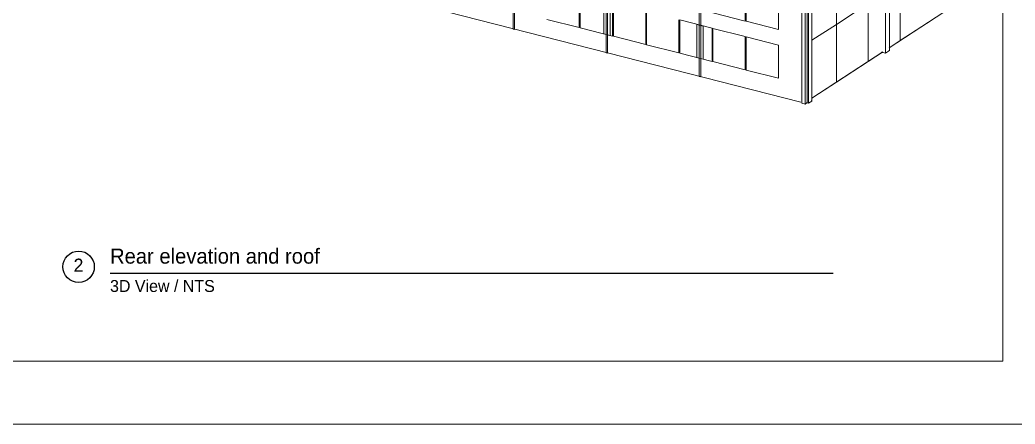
# Paper-space layout '02 Building 3D Model' of a CAD drawing. Header units: millimetres. Extents: x 5 to 415, y 7 to 290.
# Drawn here: x 174.7 to 332.9, y 7 to 71.2 of the extents above; entities that cross this region are included whole.
import ezdxf

# ---------------------------------------------------------------- set-up
doc = ezdxf.new("R2010")
doc.units = ezdxf.units.MM
doc.layers.add('MODEL_3D_VIEW', color=7, linetype='Continuous', lineweight=9)
doc.layers.add('SHEET', color=7, linetype='Continuous')
doc.layers.add('TEXT', color=7, linetype='Continuous')

# ---------------------------------------------------------------- blocks, each defined once
blk = doc.blocks.new('SHEET_02_BUILDING_3D')
at = {"layer": 'MODEL_3D_VIEW', "lineweight": 9}
for p, q in [((253.1, 190.38), (253.1, 69.77)), ((253.31, 69.72), (253.31, 190.32)), ((267.91, 186.61), (267.91, 66.01)), ((268.13, 65.95), (268.13, 186.56)), ((282.72, 182.85), (282.72, 62.24)), ((282.94, 62.19), (282.94, 182.79)), ((299.02, 58.01), (299.02, 178.61)), ((299.56, 57.87), (299.56, 178.47)), ((299.89, 178.69), (299.89, 58.09)), ((312.32, 65.96), (312.32, 176.2)), ((312.96, 176.62), (312.96, 66.37)), ((300.1, 58), (300.1, 168.25)), ((300.61, 168.58), (300.61, 58.33)), ((304.52, 79.72), (304.52, 70.53)), ((290.03, 71.05), (290.03, 76.33)), ((290.16, 76.3), (290.16, 71.02)), ((314.66, 77.13), (314.66, 67.95)), ((263.63, 70.01), (263.63, 75.29)), ((263.77, 75.26), (263.77, 69.98)), ((295.3, 69.71), (295.3, 74.99)), ((267.51, 74.3), (267.51, 69.02)), ((268.54, 68.76), (268.54, 74.04)), ((268.91, 68.67), (268.91, 73.95)), ((269.05, 73.92), (269.05, 68.64)), ((309.59, 73.83), (304.52, 70.53)), ((309.59, 73.83), (309.59, 64.65)), ((324.22, 74.17), (312.92, 66.81)), ((298.88, 58.19), (242.58, 72.5)), ((258.49, 71.32), (263.63, 70.01)), ((274.19, 67.33), (274.19, 72.61)), ((274.32, 72.58), (274.32, 67.3)), ((279.47, 65.99), (279.47, 71.27)), ((284.75, 69.93), (279.6, 71.24)), ((279.6, 71.24), (279.6, 65.96)), ((284.88, 72.36), (290.03, 71.05)), ((314.66, 67.95), (319.73, 71.24)), ((253.1, 69.77), (253.31, 69.72)), ((263.77, 69.98), (268.91, 68.67)), ((283.35, 70.27), (282.33, 70.53)), ((282.33, 70.53), (282.33, 65.25)), ((283.35, 64.99), (283.35, 70.27)), ((284.75, 64.65), (284.75, 69.93)), ((290.03, 68.59), (284.88, 69.89)), ((284.88, 69.89), (284.88, 64.61)), ((290.16, 71.02), (295.3, 69.71)), ((304.52, 70.53), (300.64, 68)), ((304.52, 70.53), (304.52, 61.35)), ((267.51, 69.02), (268.54, 68.76)), ((269.05, 68.64), (274.19, 67.33)), ((290.03, 63.31), (290.03, 68.59)), ((295.3, 67.25), (290.16, 68.55)), ((290.16, 68.55), (290.16, 63.27)), ((274.32, 67.3), (279.47, 65.99)), ((295.3, 61.96), (295.3, 67.25)), ((312.89, 66.79), (314.66, 67.95)), ((267.91, 66.01), (268.13, 65.95)), ((279.6, 65.96), (284.75, 64.65)), ((282.33, 65.25), (283.35, 64.99)), ((311.92, 66.16), (300.62, 58.8)), ((309.59, 64.65), (311.87, 66.13)), ((312.32, 65.96), (311.64, 66.13)), ((312.96, 66.37), (312.32, 65.96)), ((312.84, 66.4), (312.96, 66.37)), ((284.88, 64.61), (290.03, 63.31)), ((304.52, 61.35), (309.59, 64.65)), ((282.72, 62.24), (282.94, 62.19)), ((290.16, 63.27), (295.3, 61.96)), ((300.64, 58.82), (304.52, 61.35)), ((299.56, 57.87), (299.02, 58.01)), ((299.89, 58.09), (299.56, 57.87)), ((299.76, 58.12), (299.89, 58.09)), ((300.1, 58), (299.76, 58.09)), ((300.61, 58.33), (300.1, 58)), ((300.49, 58.36), (300.61, 58.33))]:
    blk.add_line(p, q, dxfattribs=at)
at = {"layer": 'SHEET', "lineweight": 18}
for p, q in [((331, 277), (331, 17)), ((331, 17), (15, 17)), ((415, 7), (5, 7))]:
    blk.add_line(p, q, dxfattribs=at)
at = {"layer": 'SHEET'}
blk.add_line((189, 31), (304, 31), dxfattribs=at)
blk.add_circle((184, 32), 2.5, dxfattribs=at)
at = {"layer": 'TEXT'}
for s, height, p in [('Rear elevation and roof', 2.4, (189, 32.5)), ('2', 2.1, (183.2, 31.2)), ('3D View / NTS', 1.9, (189, 28))]:
    blk.add_text(s, height=height, dxfattribs=at).set_placement(p)

psp = doc.layouts.new('02 Building 3D Model')

# ---------------------------------------------------------------- block references
psp.add_blockref('SHEET_02_BUILDING_3D', (0, 0))

doc.saveas('drawing.dxf')
